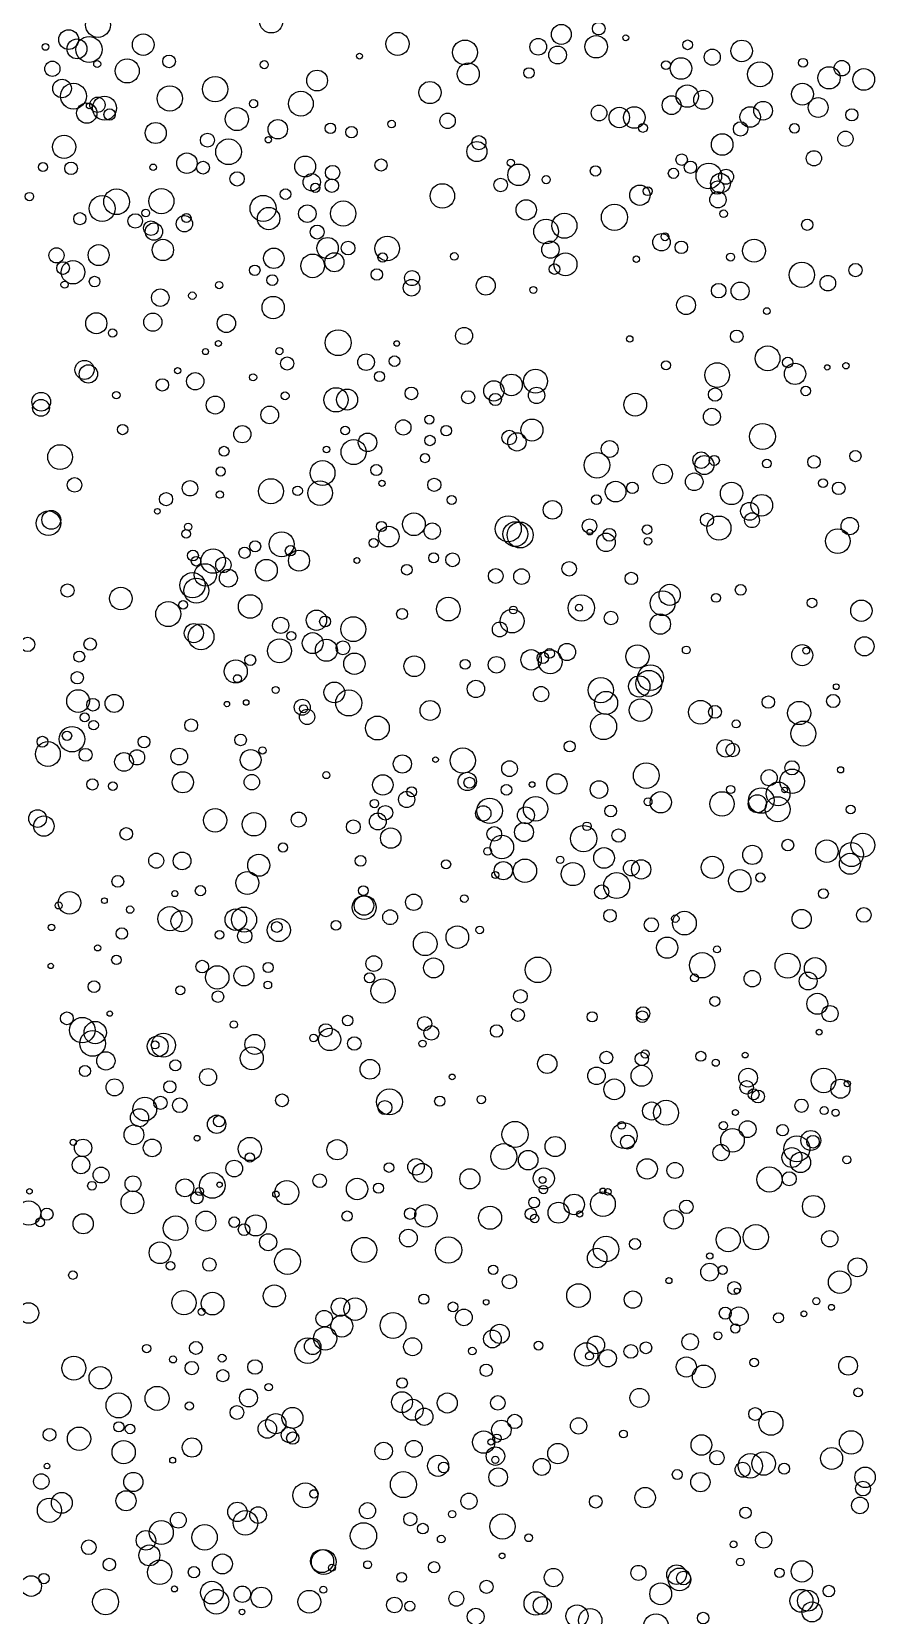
# Model space of a CAD drawing. Extents: x -296 to 296, y -196 to 196.
# Drawn here: x 247.6 to 295.6, y -105.8 to -15.7 of the extents above; entities that cross this region are included whole.
import ezdxf

# ---------------------------------------------------------------- set-up
doc = ezdxf.new("R2010")
doc.units = 0

msp = doc.modelspace()

# ---------------------------------------------------------------- linework, layer by layer
at = {"layer": 'VIA'}
for centre, radius in [((251.334, -15.2973), 0.7072), ((261.1941, -15.0969), 0.6589), ((277.7035, -15.8364), 0.5676), ((279.8354, -15.5088), 0.3596), ((249.6635, -16.1328), 0.5644), ((250.1385, -16.6589), 0.5655), ((250.8209, -16.6948), 0.7419), ((253.9052, -16.4197), 0.6157), ((268.381, -16.3803), 0.6576), ((272.218, -16.862), 0.7056), ((276.393, -16.5426), 0.4744), ((279.6896, -16.5362), 0.6399), ((281.3714, -16.0291), 0.1658), ((284.8904, -16.4301), 0.2769), ((287.9697, -16.7754), 0.613), ((248.3477, -16.5497), 0.1897), ((255.378, -17.3727), 0.3614), ((266.2166, -17.0717), 0.1695), ((277.4893, -17.0072), 0.5057), ((286.2927, -17.1319), 0.4595), ((248.7365, -17.7911), 0.4336), ((251.2866, -17.5219), 0.1983), ((252.9974, -17.9158), 0.6837), ((260.7975, -17.5595), 0.2288), ((263.8026, -18.4636), 0.5933), ((272.4079, -18.088), 0.6272), ((275.8629, -18.0271), 0.2966), ((283.6585, -17.5864), 0.2519), ((284.5141, -17.7758), 0.6132), ((289.0108, -18.1063), 0.7062), ((291.4589, -17.4499), 0.2515), ((292.9418, -18.3066), 0.6338), ((293.6707, -17.7621), 0.4408), ((294.9183, -18.3979), 0.6174), ((249.2854, -18.9179), 0.5305), ((249.9343, -19.3476), 0.7364), ((255.4195, -19.4814), 0.7224), ((257.999, -18.9537), 0.7225), ((270.2249, -19.1465), 0.6322), ((284.8712, -19.3509), 0.6356), ((291.425, -19.2381), 0.6225), ((250.6945, -20.3184), 0.5784), ((250.8353, -19.9113), 0.1605), ((251.3002, -19.844), 0.4357), ((251.7001, -20.0346), 0.684), ((260.1876, -19.7835), 0.2325), ((262.8789, -19.7817), 0.7059), ((283.9796, -19.8656), 0.535), ((285.7761, -19.5593), 0.5403), ((289.1887, -20.1783), 0.5316), ((292.3199, -19.9974), 0.5626), ((251.995, -20.3981), 0.3243), ((259.235, -20.6554), 0.6575), ((261.5666, -21.2377), 0.5532), ((268.0406, -20.9398), 0.2149), ((271.2288, -20.7569), 0.4396), ((279.8506, -20.3093), 0.4488), ((281.0031, -20.5671), 0.582), ((281.8575, -20.5668), 0.6142), ((288.4513, -20.539), 0.5824), ((294.2365, -20.4159), 0.3463), ((249.4033, -22.2415), 0.6628), ((254.6182, -21.4491), 0.5996), ((257.5602, -21.8612), 0.3969), ((264.5586, -21.1839), 0.2963), ((265.7622, -21.4004), 0.3218), ((273.013, -22.0013), 0.4009), ((282.3448, -21.1564), 0.2556), ((286.8579, -22.1045), 0.6133), ((287.9035, -21.2161), 0.4107), ((290.9731, -21.1878), 0.2755), ((293.8739, -21.7798), 0.4345), ((258.7645, -22.5174), 0.7316), ((261.0284, -21.8337), 0.1809), ((272.8977, -22.5052), 0.5736), ((292.0809, -22.8903), 0.4338), ((248.2001, -23.3892), 0.2533), ((249.7998, -23.462), 0.3572), ((254.4723, -23.4011), 0.1866), ((256.3947, -23.1692), 0.5824), ((257.3124, -23.4259), 0.3645), ((263.1244, -23.3545), 0.595), ((264.687, -23.7067), 0.4131), ((267.4415, -23.2724), 0.347), ((274.8287, -23.1468), 0.2011), ((275.2703, -23.832), 0.6143), ((279.6487, -23.6124), 0.2953), ((284.5528, -22.9682), 0.3257), ((285.052, -23.4015), 0.3525), ((286.0977, -23.8923), 0.7287), ((259.2507, -24.0617), 0.4052), ((263.5024, -24.2524), 0.4931), ((263.7061, -24.5722), 0.2599), ((264.6427, -24.4468), 0.3861), ((270.9328, -25.0311), 0.6958), ((274.2486, -24.4077), 0.388), ((276.8425, -24.1031), 0.2318), ((284.0802, -23.7461), 0.2895), ((286.5826, -24.5572), 0.3838), ((286.7612, -24.3103), 0.561), ((287.0789, -23.9363), 0.4259), ((247.4291, -25.0684), 0.2403), ((251.566, -25.7481), 0.7382), ((252.3896, -25.3617), 0.734), ((254.9396, -25.3274), 0.716), ((260.7294, -25.7435), 0.7417), ((262.0076, -24.9313), 0.304), ((282.1763, -24.9901), 0.5792), ((282.6176, -24.7658), 0.2485), ((286.6182, -25.2474), 0.4647), ((250.3021, -26.3285), 0.3476), ((253.4522, -26.4552), 0.4121), ((254.0501, -26.0017), 0.2189), ((256.3695, -26.2856), 0.257), ((261.0461, -26.3241), 0.6389), ((263.2477, -26.0429), 0.5022), ((265.2913, -26.036), 0.7162), ((275.7069, -25.8271), 0.5793), ((277.8791, -26.7289), 0.714), ((280.7277, -26.248), 0.7448), ((286.9352, -26.0479), 0.2165), ((254.3438, -26.865), 0.4195), ((254.5156, -27.0637), 0.4927), ((256.2525, -26.6149), 0.4634), ((263.8063, -27.0885), 0.3984), ((276.8365, -27.0572), 0.7052), ((291.7004, -26.6751), 0.3205), ((251.37, -28.4008), 0.5967), ((255.0245, -28.1055), 0.6083), ((264.3973, -28.0051), 0.6081), ((265.5651, -28.0012), 0.3875), ((267.793, -28.0215), 0.6974), ((277.0822, -28.0914), 0.4915), ((283.4035, -27.6674), 0.4961), ((283.6053, -27.3577), 0.2245), ((284.5337, -27.9579), 0.3525), ((288.6714, -28.1527), 0.6529), ((248.9701, -28.4166), 0.4309), ((249.3465, -29.1398), 0.3627), ((249.9088, -29.3754), 0.6675), ((261.3393, -28.5818), 0.581), ((263.5473, -29.0143), 0.6723), ((264.7855, -28.8068), 0.5428), ((267.5349, -28.538), 0.2671), ((271.6094, -28.4758), 0.2176), ((277.9393, -28.9253), 0.6539), ((281.971, -28.6334), 0.1824), ((287.336, -28.5122), 0.2248), ((291.3916, -29.5217), 0.7205), ((251.1382, -29.9085), 0.3024), ((260.2573, -29.2648), 0.3002), ((261.2509, -29.827), 0.3096), ((267.2059, -29.5081), 0.3258), ((269.2074, -29.7112), 0.427), ((273.402, -30.1389), 0.5385), ((277.3114, -29.1975), 0.3024), ((292.872, -29.9989), 0.4446), ((294.4471, -29.2552), 0.3788), ((249.4312, -30.0839), 0.2043), ((254.8764, -30.8222), 0.4985), ((256.7024, -30.7122), 0.2112), ((258.2305, -30.1092), 0.2056), ((269.1833, -30.2589), 0.4732), ((276.1142, -30.3845), 0.1944), ((286.6574, -30.4248), 0.4144), ((287.8813, -30.4489), 0.5131), ((261.3024, -31.3848), 0.6353), ((284.8021, -31.248), 0.5383), ((289.3982, -31.5863), 0.1925), ((251.2357, -32.2803), 0.6001), ((254.4558, -32.2183), 0.5184), ((258.6401, -32.2875), 0.5214), ((252.1655, -32.8353), 0.2398), ((258.1846, -33.433), 0.1697), ((264.9997, -33.388), 0.737), ((268.3374, -33.4365), 0.1581), ((272.1672, -32.9996), 0.4862), ((281.5954, -33.1773), 0.1854), ((287.6876, -33.0264), 0.3578), ((257.4513, -33.8932), 0.173), ((261.6598, -33.8694), 0.2017), ((262.101, -34.5696), 0.3777), ((266.5887, -34.4965), 0.4738), ((268.2068, -34.437), 0.302), ((289.443, -34.2793), 0.7036), ((290.5892, -34.5129), 0.298), ((250.5626, -34.9368), 0.5433), ((250.7832, -35.1695), 0.5226), ((255.8654, -34.9831), 0.1823), ((256.8649, -35.5845), 0.4932), ((260.1613, -35.3583), 0.204), ((267.3536, -35.3167), 0.2882), ((276.2381, -35.5814), 0.6789), ((283.6636, -34.6765), 0.2585), ((286.5727, -35.2326), 0.7052), ((291.0034, -35.1615), 0.6075), ((292.8374, -34.7956), 0.1532), ((293.9013, -34.6995), 0.1817), ((254.9932, -35.7902), 0.3524), ((264.8777, -36.6412), 0.6912), ((265.5117, -36.6281), 0.5988), ((269.1681, -36.2726), 0.3593), ((273.8644, -36.1337), 0.5772), ((274.8645, -35.7956), 0.6186), ((276.2914, -36.3894), 0.4642), ((286.4529, -36.3418), 0.3775), ((291.6141, -36.1357), 0.2705), ((248.1, -36.7494), 0.533), ((248.0893, -37.0955), 0.4765), ((252.3763, -36.3774), 0.212), ((258.0049, -36.9383), 0.5103), ((261.9798, -36.4136), 0.2277), ((272.4008, -36.4939), 0.3724), ((273.9489, -36.623), 0.3468), ((281.9069, -36.9169), 0.6479), ((261.106, -37.5007), 0.5034), ((268.7093, -38.2131), 0.4364), ((270.1899, -37.7658), 0.2537), ((276.0311, -38.3604), 0.6264), ((286.2715, -37.6035), 0.4836), ((252.7359, -38.3321), 0.2926), ((259.5485, -38.5971), 0.491), ((265.4002, -38.3909), 0.2481), ((266.6752, -39.0633), 0.5285), ((270.2242, -38.9559), 0.2948), ((271.1529, -38.3967), 0.2987), ((274.7362, -38.7898), 0.4167), ((275.1772, -39.0353), 0.5207), ((289.156, -38.7223), 0.7393), ((249.1773, -39.8999), 0.7056), ((258.5073, -39.5699), 0.2833), ((264.3417, -39.4658), 0.1907), ((265.8821, -39.6158), 0.7146), ((279.7284, -40.3636), 0.7281), ((280.4547, -39.4395), 0.4769), ((285.661, -40.0774), 0.4675), ((294.4399, -39.8403), 0.3235), ((258.315, -40.723), 0.261), ((264.1151, -40.808), 0.706), ((267.1746, -40.6409), 0.3168), ((269.944, -39.9599), 0.2597), ((283.4723, -40.8618), 0.5536), ((285.8446, -40.3546), 0.5436), ((286.4081, -40.0903), 0.2881), ((289.4, -40.2714), 0.2486), ((292.08, -40.1761), 0.3563), ((249.9969, -41.483), 0.417), ((256.5696, -41.6777), 0.4374), ((261.1781, -41.8445), 0.7144), ((263.9729, -41.9499), 0.7015), ((267.493, -41.3963), 0.1803), ((270.4735, -41.4838), 0.3751), ((280.7926, -41.8666), 0.5899), ((281.7461, -41.6542), 0.3287), ((285.267, -41.3053), 0.4994), ((287.3895, -41.9683), 0.6361), ((292.5979, -41.3866), 0.2515), ((293.4932, -41.6761), 0.3568), ((255.2048, -42.2956), 0.3739), ((258.2672, -42.0382), 0.2081), ((262.6953, -41.8225), 0.2697), ((271.4651, -42.3411), 0.253), ((279.7034, -42.3206), 0.2786), ((289.1129, -42.6455), 0.6163), ((248.5125, -43.6648), 0.6978), ((248.675, -43.4749), 0.5369), ((254.7136, -42.9858), 0.1588), ((269.3148, -43.7255), 0.6434), ((274.6823, -43.9837), 0.7439), ((277.2006, -42.9038), 0.5257), ((285.9973, -43.4741), 0.3755), ((286.6735, -43.9405), 0.6852), ((288.4189, -42.9859), 0.5089), ((288.5527, -43.4941), 0.4218), ((256.354, -44.2729), 0.2425), ((256.466, -43.8743), 0.2092), ((261.7824, -44.8634), 0.7068), ((267.4668, -43.8532), 0.2911), ((267.8834, -44.4265), 0.5867), ((270.3565, -44.1168), 0.467), ((275.0858, -44.2888), 0.7075), ((275.3549, -44.3356), 0.7384), ((279.3079, -43.8285), 0.4161), ((279.3186, -44.172), 0.162), ((280.4389, -44.3239), 0.3644), ((282.5839, -44.0296), 0.2711), ((293.4356, -44.6865), 0.7006), ((294.1172, -43.828), 0.4958), ((259.6742, -45.348), 0.3206), ((260.2766, -44.9789), 0.3172), ((262.2908, -45.2305), 0.2958), ((267.0178, -44.788), 0.2608), ((280.2475, -44.7572), 0.5272), ((282.6346, -44.693), 0.2155), ((256.736, -45.5051), 0.3106), ((256.9182, -45.8275), 0.275), ((257.4423, -46.6074), 0.6369), ((257.8867, -45.8231), 0.6948), ((258.4709, -46.041), 0.4391), ((260.918, -46.3391), 0.6167), ((262.7717, -45.7959), 0.5984), ((266.0684, -45.7895), 0.1639), ((270.4376, -45.636), 0.2827), ((271.5164, -45.748), 0.3921), ((278.1504, -46.2599), 0.4134), ((256.7121, -47.1971), 0.7182), ((256.9304, -47.5051), 0.7113), ((258.7537, -46.7957), 0.5112), ((268.9072, -46.3143), 0.3021), ((273.9727, -46.6697), 0.4212), ((275.4383, -46.704), 0.4469), ((281.6863, -46.8088), 0.3545), ((249.5971, -47.499), 0.373), ((252.6303, -47.9549), 0.6438), ((259.9925, -48.4071), 0.6696), ((278.8433, -48.4883), 0.7492), ((283.4653, -48.2187), 0.7061), ((283.8716, -47.7439), 0.6038), ((286.5076, -47.9188), 0.2497), ((287.9102, -47.4612), 0.3082), ((255.3298, -48.8417), 0.7116), ((256.179, -48.3172), 0.2449), ((263.7631, -49.1919), 0.5791), ((268.6442, -48.8304), 0.3129), ((271.2728, -48.5565), 0.6736), ((274.9043, -49.2335), 0.6779), ((274.9736, -48.6053), 0.2225), ((278.7083, -48.4799), 0.1966), ((280.5271, -49.0654), 0.3854), ((291.9741, -48.1998), 0.2743), ((294.7797, -48.6487), 0.6072), ((256.7916, -49.9209), 0.5462), ((257.1979, -50.1357), 0.7333), ((261.7321, -49.4821), 0.4599), ((264.2593, -49.2607), 0.3106), ((265.862, -49.6979), 0.7099), ((274.1988, -49.7152), 0.4222), ((283.3359, -49.409), 0.5791), ((247.3235, -50.5677), 0.4098), ((250.8912, -50.5479), 0.355), ((261.6659, -50.9295), 0.6828), ((262.3329, -50.0827), 0.2516), ((263.552, -50.4922), 0.5953), ((264.3368, -50.9002), 0.6283), ((265.2738, -50.7598), 0.3918), ((294.959, -50.6755), 0.5443), ((250.2639, -51.2598), 0.3128), ((259.9979, -51.4548), 0.3087), ((265.9292, -51.6685), 0.6084), ((269.3353, -51.8086), 0.589), ((274.0155, -51.7267), 0.4688), ((275.9822, -51.4444), 0.581), ((276.6478, -51.3324), 0.3275), ((277.0751, -51.5596), 0.6796), ((277.033, -51.0801), 0.2774), ((278.0252, -50.9978), 0.4858), ((282.0329, -51.2536), 0.6605), ((284.8139, -50.886), 0.2237), ((291.4121, -51.1775), 0.599), ((291.6408, -50.9194), 0.194), ((250.1555, -52.4625), 0.3508), ((259.1732, -52.1061), 0.6559), ((259.2673, -52.5143), 0.2248), ((272.2292, -51.7019), 0.2827), ((282.6833, -52.7826), 0.7395), ((282.7788, -52.456), 0.7308), ((250.1998, -53.7914), 0.6459), ((261.4474, -53.1602), 0.1925), ((264.7823, -53.299), 0.5902), ((265.6039, -53.8974), 0.7438), ((272.841, -53.1007), 0.4922), ((276.5485, -53.3936), 0.4344), ((279.9516, -53.1692), 0.7196), ((282.1367, -52.9599), 0.6076), ((293.3501, -52.9726), 0.1638), ((251.0477, -54.0017), 0.3568), ((252.2534, -53.9231), 0.5139), ((258.6743, -53.9616), 0.1517), ((259.7664, -53.872), 0.1584), ((262.9548, -54.1439), 0.4552), ((263.0305, -54.2295), 0.2278), ((270.2328, -54.3266), 0.566), ((280.2494, -53.8971), 0.6553), ((282.2088, -54.3103), 0.6437), ((285.6227, -54.4294), 0.6747), ((286.4493, -54.4075), 0.3659), ((289.4854, -53.8486), 0.3535), ((291.2389, -54.4721), 0.6609), ((293.1753, -53.7887), 0.3739), ((250.5697, -54.7253), 0.2564), ((251.083, -55.1618), 0.2724), ((256.6363, -55.1672), 0.3633), ((263.2368, -54.6938), 0.4354), ((267.2329, -55.3259), 0.6792), ((280.1081, -55.2438), 0.7427), ((287.6526, -55.0938), 0.2262), ((291.4804, -55.6417), 0.7121), ((248.1703, -56.1053), 0.3066), ((249.855, -55.9627), 0.7279), ((249.5691, -55.768), 0.2671), ((253.9512, -56.1177), 0.3354), ((259.4512, -56.0047), 0.3304), ((248.4832, -56.8063), 0.7059), ((250.6249, -56.8523), 0.3693), ((252.8124, -57.2574), 0.5328), ((253.5538, -56.9962), 0.4346), ((255.9546, -56.9503), 0.4749), ((260.0212, -57.1439), 0.5923), ((260.693, -56.6013), 0.2055), ((272.0953, -57.1805), 0.7195), ((278.1792, -56.3759), 0.3149), ((287.0615, -56.4809), 0.502), ((287.4501, -56.578), 0.3846), ((268.6575, -57.3741), 0.5173), ((270.5448, -57.1266), 0.1589), ((274.7581, -57.642), 0.4494), ((282.5349, -58.0381), 0.7325), ((289.5301, -58.1557), 0.4607), ((290.841, -58.359), 0.6978), ((290.8291, -57.5909), 0.4054), ((293.5952, -57.7049), 0.177), ((251.0143, -58.5334), 0.3225), ((252.1788, -58.6348), 0.2413), ((256.1585, -58.4143), 0.603), ((260.0888, -58.4099), 0.4387), ((264.3304, -58.0072), 0.2007), ((267.5456, -58.5656), 0.5813), ((272.3504, -58.3684), 0.5225), ((272.4763, -58.4428), 0.313), ((274.5785, -58.8435), 0.3045), ((276.0402, -58.5434), 0.1603), ((277.4512, -58.5045), 0.5785), ((279.8476, -58.8289), 0.501), ((287.3378, -58.8256), 0.2315), ((290.0427, -59.077), 0.6742), ((267.0641, -59.6293), 0.2376), ((268.9012, -59.393), 0.4614), ((269.1852, -58.9582), 0.2838), ((273.623, -60.0406), 0.7235), ((276.2396, -59.9231), 0.6987), ((282.6384, -59.5245), 0.225), ((283.3637, -59.5551), 0.606), ((286.8496, -59.6453), 0.6945), ((288.8577, -59.6378), 0.517), ((289.084, -59.455), 0.7258), ((290.0157, -59.9499), 0.7144), ((290.4128, -58.8515), 0.1605), ((247.8925, -60.4822), 0.5044), ((248.2567, -60.9071), 0.5787), ((257.9996, -60.5812), 0.6648), ((260.2068, -60.809), 0.6643), ((262.7569, -60.5398), 0.429), ((267.2605, -60.6446), 0.4805), ((267.6887, -60.1521), 0.4178), ((273.2625, -60.185), 0.4365), ((275.687, -60.296), 0.4827), ((280.5147, -60.051), 0.3379), ((294.1731, -59.9674), 0.2508), ((252.9421, -61.3493), 0.3575), ((265.8626, -60.9517), 0.3944), ((267.993, -61.5938), 0.5815), ((273.8886, -61.3522), 0.4178), ((275.5792, -61.2488), 0.5406), ((278.9709, -61.6205), 0.7494), ((279.1634, -60.9221), 0.2437), ((280.9627, -61.4501), 0.3792), ((261.8605, -62.1295), 0.2627), ((273.5089, -62.3484), 0.2214), ((274.321, -62.1034), 0.6689), ((280.133, -62.7217), 0.5887), ((288.5753, -62.5511), 0.5464), ((290.5933, -61.9926), 0.3335), ((292.8182, -62.3381), 0.6374), ((294.2148, -62.5309), 0.6838), ((294.8579, -61.9969), 0.6815), ((254.6462, -62.8784), 0.4283), ((256.1196, -62.8917), 0.5044), ((260.4836, -63.1386), 0.631), ((266.2797, -62.8893), 0.306), ((271.1436, -63.0846), 0.262), ((274.4004, -63.4479), 0.5182), ((275.632, -63.4511), 0.6673), ((277.6377, -62.8292), 0.2143), ((278.3602, -63.6397), 0.6613), ((281.6886, -63.2996), 0.4483), ((282.2487, -63.3755), 0.5495), ((286.2963, -63.2616), 0.6334), ((294.1274, -63.0564), 0.5975), ((252.4596, -64.0573), 0.3354), ((259.8329, -64.1483), 0.6549), ((273.9514, -63.6931), 0.1985), ((280.8532, -64.297), 0.7389), ((287.8605, -64.0234), 0.6353), ((289.0338, -63.8388), 0.2615), ((249.709, -65.2807), 0.6433), ((255.7061, -64.7517), 0.1723), ((257.1636, -64.5871), 0.293), ((266.4824, -65.5429), 0.6838), ((266.4715, -65.4343), 0.5553), ((266.4337, -64.5844), 0.2709), ((269.304, -65.2452), 0.4655), ((272.1797, -65.0358), 0.2175), ((280.0018, -64.6618), 0.4021), ((292.6223, -64.756), 0.2786), ((249.0922, -65.4266), 0.203), ((251.6994, -65.1554), 0.1614), ((253.1574, -65.6654), 0.2087), ((255.4269, -66.1803), 0.6836), ((256.0846, -66.3242), 0.5971), ((259.1774, -66.233), 0.6131), ((259.6473, -66.2351), 0.7153), ((267.9605, -66.0954), 0.4217), ((280.4726, -66.013), 0.3575), ((284.7101, -66.4354), 0.6737), ((291.3816, -66.1982), 0.546), ((294.9202, -65.9671), 0.4211), ((248.6905, -66.6755), 0.1845), ((252.688, -67.0275), 0.3226), ((261.6226, -66.8263), 0.6591), ((261.5068, -66.6556), 0.3052), ((264.8774, -66.5602), 0.277), ((271.7842, -67.2334), 0.6444), ((273.0572, -66.8217), 0.2145), ((282.8274, -66.5325), 0.4044), ((284.1911, -66.1795), 0.2108), ((258.2463, -67.1023), 0.2405), ((259.6827, -67.1602), 0.4135), ((269.957, -67.6084), 0.6746), ((283.7271, -67.8309), 0.6062), ((251.3172, -67.8411), 0.175), ((252.3783, -68.5249), 0.2694), ((267.0314, -68.7385), 0.4488), ((270.4342, -68.9839), 0.5687), ((276.3688, -69.0922), 0.7291), ((285.718, -68.8349), 0.7229), ((286.5648, -67.931), 0.198), ((290.5802, -68.8555), 0.7125), ((292.1489, -69.0121), 0.6147), ((248.6439, -68.87), 0.15), ((257.2649, -68.9073), 0.3568), ((258.1216, -69.5214), 0.6646), ((259.6407, -69.4391), 0.5688), ((261.0154, -68.9599), 0.2863), ((266.7928, -69.5474), 0.2892), ((285.2828, -69.5531), 0.2271), ((288.5708, -69.5978), 0.4677), ((291.7493, -69.7309), 0.5104), ((251.1064, -70.0508), 0.3352), ((256.0128, -70.2559), 0.2585), ((258.1588, -70.6212), 0.3291), ((260.9988, -69.9565), 0.2177), ((267.56, -70.2925), 0.6898), ((275.3753, -70.5989), 0.3878), ((282.358, -71.5776), 0.3825), ((286.4448, -70.8892), 0.2838), ((292.2717, -71.0258), 0.5953), ((292.9948, -71.5864), 0.4622), ((249.5626, -71.8552), 0.3641), ((250.4389, -72.5268), 0.7252), ((251.175, -72.666), 0.6348), ((252.0059, -71.5841), 0.1544), ((259.0637, -72.2088), 0.2125), ((265.5427, -71.9802), 0.3012), ((269.9232, -72.1552), 0.4031), ((275.2355, -71.6656), 0.3695), ((279.4544, -71.7654), 0.2894), ((282.3096, -71.7635), 0.331), ((251.0278, -73.2838), 0.7313), ((254.7321, -73.4471), 0.5955), ((255.0615, -73.3865), 0.6808), ((260.2604, -73.3407), 0.5688), ((263.6039, -72.9737), 0.2194), ((264.5198, -73.0557), 0.6352), ((264.2939, -72.5339), 0.3743), ((265.9224, -73.2877), 0.3831), ((270.3055, -72.6827), 0.419), ((274.0183, -72.5751), 0.3535), ((292.3783, -72.6418), 0.1658), ((251.7803, -74.2755), 0.5229), ((254.578, -73.3661), 0.2267), ((260.0866, -74.1267), 0.6534), ((269.8025, -73.2944), 0.201), ((276.901, -74.4438), 0.5496), ((280.2654, -74.0892), 0.3652), ((282.2779, -74.1661), 0.3775), ((282.4788, -73.8865), 0.2315), ((285.6431, -74.0163), 0.2851), ((288.1657, -73.9454), 0.1633), ((250.5875, -74.8572), 0.3153), ((255.7382, -74.5275), 0.3171), ((257.5971, -75.198), 0.4872), ((266.8096, -74.7576), 0.5621), ((279.7064, -75.1276), 0.4999), ((282.2696, -75.1266), 0.5966), ((286.4932, -74.3863), 0.1995), ((288.3323, -75.2342), 0.5336), ((292.6279, -75.3896), 0.7007), ((252.2747, -75.7837), 0.4842), ((255.4227, -75.7507), 0.3451), ((271.4881, -75.1906), 0.1649), ((280.7149, -75.8978), 0.5903), ((288.2513, -75.7839), 0.3861), ((293.5888, -75.8609), 0.5421), ((293.9822, -75.5725), 0.1797), ((253.995, -77.021), 0.6757), ((254.8889, -76.666), 0.3799), ((255.9881, -76.8054), 0.4172), ((261.8066, -76.5233), 0.3691), ((267.9269, -76.6138), 0.7371), ((267.6608, -76.9315), 0.4017), ((270.7834, -76.5667), 0.2904), ((273.1427, -76.4809), 0.2377), ((282.8412, -77.1301), 0.5142), ((283.6641, -77.2286), 0.7075), ((288.6447, -76.1852), 0.3131), ((288.8973, -76.304), 0.3686), ((291.373, -76.8285), 0.379), ((253.695, -77.5127), 0.5152), ((258.0835, -77.8866), 0.5221), ((258.2241, -77.7143), 0.3216), ((287.609, -77.2123), 0.1696), ((292.6601, -77.1097), 0.2276), ((293.3115, -77.2293), 0.2023), ((253.3801, -78.486), 0.563), ((275.0679, -78.4626), 0.7425), ((281.2812, -78.5366), 0.733), ((281.1356, -77.9499), 0.2172), ((286.9307, -77.9655), 0.2351), ((287.446, -78.7965), 0.6721), ((288.3059, -78.1609), 0.4792), ((290.2974, -78.2253), 0.3264), ((291.9027, -78.8071), 0.5665), ((249.9207, -78.9172), 0.1759), ((250.4807, -79.228), 0.4945), ((254.4178, -79.2327), 0.5062), ((256.9695, -78.6835), 0.1652), ((259.9766, -79.2924), 0.6613), ((264.9378, -79.3358), 0.5749), ((274.4307, -79.7254), 0.7357), ((277.3532, -79.1555), 0.5729), ((281.4694, -78.8982), 0.3989), ((286.7979, -79.496), 0.4648), ((290.826, -79.7793), 0.5674), ((291.1119, -79.2844), 0.7387), ((292.0286, -78.8816), 0.357), ((250.3651, -80.2018), 0.502), ((259.0877, -80.4064), 0.4735), ((259.9758, -79.7773), 0.2588), ((267.8967, -80.3505), 0.2741), ((269.4358, -80.3108), 0.469), ((269.7882, -80.6572), 0.5403), ((275.8128, -79.93), 0.5557), ((282.5896, -80.4293), 0.5801), ((284.1747, -80.5138), 0.4576), ((291.3158, -80.0588), 0.5775), ((293.9548, -79.9086), 0.2295), ((250.9907, -81.384), 0.246), ((251.5079, -80.7756), 0.4531), ((253.3222, -81.2767), 0.4523), ((256.2771, -81.5023), 0.5096), ((257.8404, -81.3696), 0.7302), ((262.0784, -81.777), 0.6837), ((263.9504, -81.1016), 0.3897), ((266.079, -81.569), 0.6105), ((272.4976, -80.993), 0.5727), ((276.7062, -80.9693), 0.6014), ((276.6322, -81.0583), 0.1951), ((289.5485, -81.0311), 0.7143), ((290.6747, -80.9873), 0.4007), ((247.4352, -81.7021), 0.1583), ((253.2896, -82.3301), 0.6456), ((256.9642, -82.0773), 0.3478), ((257.1108, -81.7094), 0.2314), ((258.2547, -81.3286), 0.1503), ((261.4561, -81.8687), 0.1791), ((267.2979, -81.5237), 0.2822), ((276.1511, -82.3419), 0.3059), ((276.6866, -81.6013), 0.2374), ((278.4332, -82.4506), 0.5863), ((280.0713, -82.4337), 0.7051), ((280.0731, -81.6838), 0.1646), ((280.3564, -81.7339), 0.1846), ((292.05, -82.562), 0.6236), ((247.3897, -82.9421), 0.6916), ((248.4274, -82.9991), 0.3454), ((257.4715, -83.399), 0.5691), ((265.5115, -83.1131), 0.2922), ((269.097, -82.9762), 0.3244), ((269.9974, -83.1001), 0.6394), ((273.6466, -83.2052), 0.6587), ((275.96, -82.9952), 0.3234), ((277.5429, -82.9201), 0.5973), ((278.7439, -82.992), 0.182), ((284.0954, -83.3071), 0.5445), ((284.8225, -82.5879), 0.3851), ((248.0426, -83.4713), 0.25), ((250.4894, -83.5496), 0.573), ((255.7501, -83.806), 0.6992), ((259.0858, -83.46), 0.2994), ((259.6494, -83.8853), 0.3332), ((260.3119, -83.6438), 0.6017), ((276.187, -83.252), 0.2414), ((287.1998, -84.4538), 0.6876), ((288.7704, -84.3153), 0.7214), ((254.8597, -85.2), 0.617), ((261.0156, -84.6015), 0.4871), ((266.4842, -85.0421), 0.7152), ((268.9972, -84.3627), 0.5047), ((271.2899, -85.0497), 0.7483), ((280.2485, -84.9904), 0.728), ((281.8949, -84.7026), 0.3171), ((292.9826, -84.406), 0.4654), ((257.6725, -85.8779), 0.3805), ((262.1206, -85.7047), 0.7327), ((279.7413, -85.5027), 0.5574), ((286.1528, -85.3874), 0.1785), ((294.5558, -86.0262), 0.5361), ((249.9078, -86.4698), 0.2443), ((255.4632, -85.9452), 0.2494), ((273.8254, -86.1716), 0.2653), ((274.7514, -86.8471), 0.4071), ((286.1458, -86.3028), 0.5093), ((286.8899, -86.1861), 0.2519), ((293.5471, -86.8701), 0.6418), ((256.2241, -88.0453), 0.6901), ((257.8531, -88.0945), 0.6467), ((261.3694, -87.6612), 0.6276), ((278.6785, -87.6375), 0.6715), ((281.7757, -87.8656), 0.4947), ((283.8241, -86.7837), 0.1743), ((287.5415, -87.2152), 0.3706), ((287.6933, -87.3714), 0.1531), ((247.3774, -88.6305), 0.5837), ((265.1305, -88.2923), 0.5203), ((265.9739, -88.4182), 0.6415), ((269.879, -87.8471), 0.2876), ((271.5387, -88.2823), 0.2807), ((273.4265, -88.0198), 0.1596), ((287.0348, -88.6369), 0.344), ((287.8051, -88.8219), 0.5333), ((292.2176, -87.9584), 0.2046), ((293.0755, -88.3074), 0.1695), ((257.2333, -88.5656), 0.2003), ((264.2059, -88.9509), 0.469), ((265.2111, -89.3718), 0.6268), ((268.1241, -89.3377), 0.7366), ((272.161, -88.8803), 0.4747), ((287.6058, -89.5111), 0.263), ((290.0667, -88.903), 0.2857), ((291.512, -88.675), 0.1662), ((263.2738, -90.7748), 0.7287), ((263.5517, -90.5357), 0.467), ((264.2636, -90.0782), 0.6614), ((269.24, -90.5495), 0.5106), ((273.7819, -90.1098), 0.5051), ((274.1967, -89.8188), 0.545), ((279.6666, -90.4492), 0.5022), ((285.0403, -90.2769), 0.4695), ((286.6175, -89.9277), 0.2246), ((254.1, -90.6557), 0.2339), ((256.9063, -90.6198), 0.3693), ((258.3976, -91.2057), 0.2219), ((272.6356, -90.8008), 0.2173), ((276.4046, -90.4863), 0.2537), ((279.123, -90.9909), 0.6657), ((279.3127, -91.0725), 0.2259), ((280.3481, -91.2048), 0.4935), ((281.663, -90.8179), 0.3937), ((282.5166, -90.6128), 0.3341), ((249.9573, -91.7708), 0.6853), ((251.4641, -92.3148), 0.6387), ((255.6045, -91.2749), 0.2011), ((256.6716, -91.7631), 0.3796), ((258.438, -92.2002), 0.3471), ((260.2689, -91.7047), 0.4148), ((273.4277, -91.8925), 0.3529), ((284.8181, -91.7035), 0.5746), ((285.8054, -92.2415), 0.6452), ((288.6779, -91.4478), 0.2472), ((294.0263, -91.6334), 0.5317), ((254.6957, -93.4908), 0.684), ((261.045, -92.8534), 0.2123), ((268.6421, -92.6171), 0.2998), ((252.5045, -93.8957), 0.712), ((256.5333, -93.929), 0.2344), ((259.901, -93.4691), 0.5108), ((268.6368, -93.7071), 0.597), ((269.2428, -94.1422), 0.5982), ((271.2127, -93.7546), 0.5711), ((274.0893, -93.75), 0.415), ((282.1508, -93.4614), 0.5404), ((294.5987, -93.1521), 0.2518), ((259.2418, -94.2949), 0.3924), ((261.4506, -94.9323), 0.5756), ((262.4005, -94.6054), 0.5991), ((269.8999, -94.536), 0.4918), ((275.0534, -94.8055), 0.4064), ((278.6838, -95.0579), 0.4642), ((288.7367, -94.379), 0.3648), ((289.6318, -94.9034), 0.6875), ((248.5727, -95.5594), 0.3607), ((250.2531, -95.7872), 0.6642), ((252.5238, -95.1126), 0.2895), ((253.161, -95.229), 0.2751), ((260.9714, -95.2312), 0.5287), ((262.1997, -95.5746), 0.4346), ((262.4149, -95.753), 0.3496), ((273.2869, -95.9827), 0.635), ((274.2909, -95.2893), 0.5569), ((274.0342, -95.7607), 0.2383), ((281.2399, -95.5176), 0.2197), ((285.6775, -96.1452), 0.5874), ((294.1973, -96), 0.6666), ((252.7925, -96.5537), 0.6618), ((256.681, -96.2895), 0.55), ((267.5895, -96.4897), 0.5013), ((269.3093, -96.3628), 0.4769), ((273.9528, -96.7802), 0.5255), ((273.7002, -95.9717), 0.1806), ((277.5101, -96.6367), 0.5794), ((286.5592, -96.8711), 0.4128), ((293.0869, -96.9114), 0.625), ((248.432, -97.3458), 0.1573), ((255.5835, -97.0144), 0.1684), ((270.6891, -97.3322), 0.6001), ((271.0065, -97.428), 0.2998), ((273.9463, -96.9908), 0.2041), ((276.5895, -97.3948), 0.4807), ((288.019, -97.5558), 0.4264), ((288.4602, -97.3315), 0.6957), ((289.2189, -97.2031), 0.6646), ((290.3847, -97.4942), 0.3125), ((248.1058, -98.2256), 0.4394), ((253.3452, -98.2497), 0.5459), ((268.7123, -98.4003), 0.7406), ((274.1081, -97.9754), 0.5301), ((284.3011, -97.8289), 0.2823), ((285.6191, -98.2612), 0.55), ((294.9902, -97.9862), 0.5834), ((294.8708, -98.6256), 0.421), ((248.5677, -99.8627), 0.6872), ((249.2714, -99.4412), 0.594), ((252.9276, -99.3206), 0.5719), ((263.1326, -99.0178), 0.7097), ((263.6267, -98.9269), 0.2376), ((272.4495, -99.3441), 0.4622), ((279.6609, -99.3751), 0.3625), ((282.4733, -99.1435), 0.582), ((294.6986, -99.5863), 0.4719), ((255.9052, -100.4229), 0.4501), ((259.266, -99.9539), 0.5505), ((259.7236, -100.5822), 0.7018), ((260.4424, -100.1338), 0.4722), ((266.6728, -99.8859), 0.4579), ((269.107, -100.3706), 0.3754), ((271.4938, -100.0865), 0.2092), ((274.3558, -100.7833), 0.7161), ((288.1853, -100.004), 0.3209), ((254.9363, -101.132), 0.6824), ((257.3985, -101.4033), 0.7236), ((266.4433, -101.3184), 0.7498), ((269.8238, -100.9069), 0.3036), ((250.8094, -101.9703), 0.4172), ((254.0611, -101.5746), 0.5571), ((254.2554, -102.4302), 0.5964), ((270.8662, -101.5031), 0.2191), ((275.8452, -101.4294), 0.2197), ((287.5031, -101.8021), 0.1952), ((289.2193, -101.5607), 0.4555), ((251.9751, -102.951), 0.3544), ((254.845, -103.392), 0.6944), ((258.4125, -102.9175), 0.5676), ((264.085, -102.7534), 0.6557), ((264.183, -102.8062), 0.7051), ((266.6772, -102.9637), 0.2225), ((274.3324, -102.4603), 0.1609), ((287.892, -102.8086), 0.2218), ((291.3927, -103.3418), 0.6086), ((247.53, -104.1783), 0.5871), ((248.2551, -103.7542), 0.2961), ((256.796, -103.3865), 0.3231), ((264.6499, -103.1335), 0.2012), ((268.6132, -103.6747), 0.277), ((270.4605, -103.1072), 0.32), ((277.2561, -103.6942), 0.5233), ((282.0915, -103.4283), 0.429), ((284.2601, -103.5259), 0.559), ((284.4296, -103.7999), 0.646), ((284.6527, -103.7224), 0.3941), ((290.1159, -103.4191), 0.2686), ((251.7672, -105.0705), 0.738), ((255.6842, -104.3431), 0.1697), ((257.8139, -104.5454), 0.6476), ((258.0754, -105.0679), 0.7), ((259.5482, -104.6416), 0.4669), ((260.6246, -104.8288), 0.5902), ((263.3582, -105.0717), 0.6484), ((264.1556, -104.3838), 0.1975), ((271.7294, -104.8999), 0.4231), ((273.445, -104.2188), 0.3741), ((276.2493, -105.1675), 0.6674), ((283.3576, -104.6216), 0.6192), ((291.3693, -105.0188), 0.6534), ((291.7397, -105.0131), 0.5944), ((292.9316, -104.4615), 0.3276), ((268.2012, -105.2546), 0.4392), ((269.0747, -105.3269), 0.2876), ((272.8299, -105.9187), 0.4788), ((276.616, -105.2823), 0.5104), ((278.5981, -105.8826), 0.6302), ((279.3451, -106.1304), 0.6682), ((291.9692, -105.6495), 0.5706), ((259.5311, -105.6532), 0.1611), ((283.0941, -106.4631), 0.7034), ((285.7784, -105.9974), 0.3288)]:
    msp.add_circle(centre, radius, dxfattribs=at)

doc.saveas('drawing.dxf')
